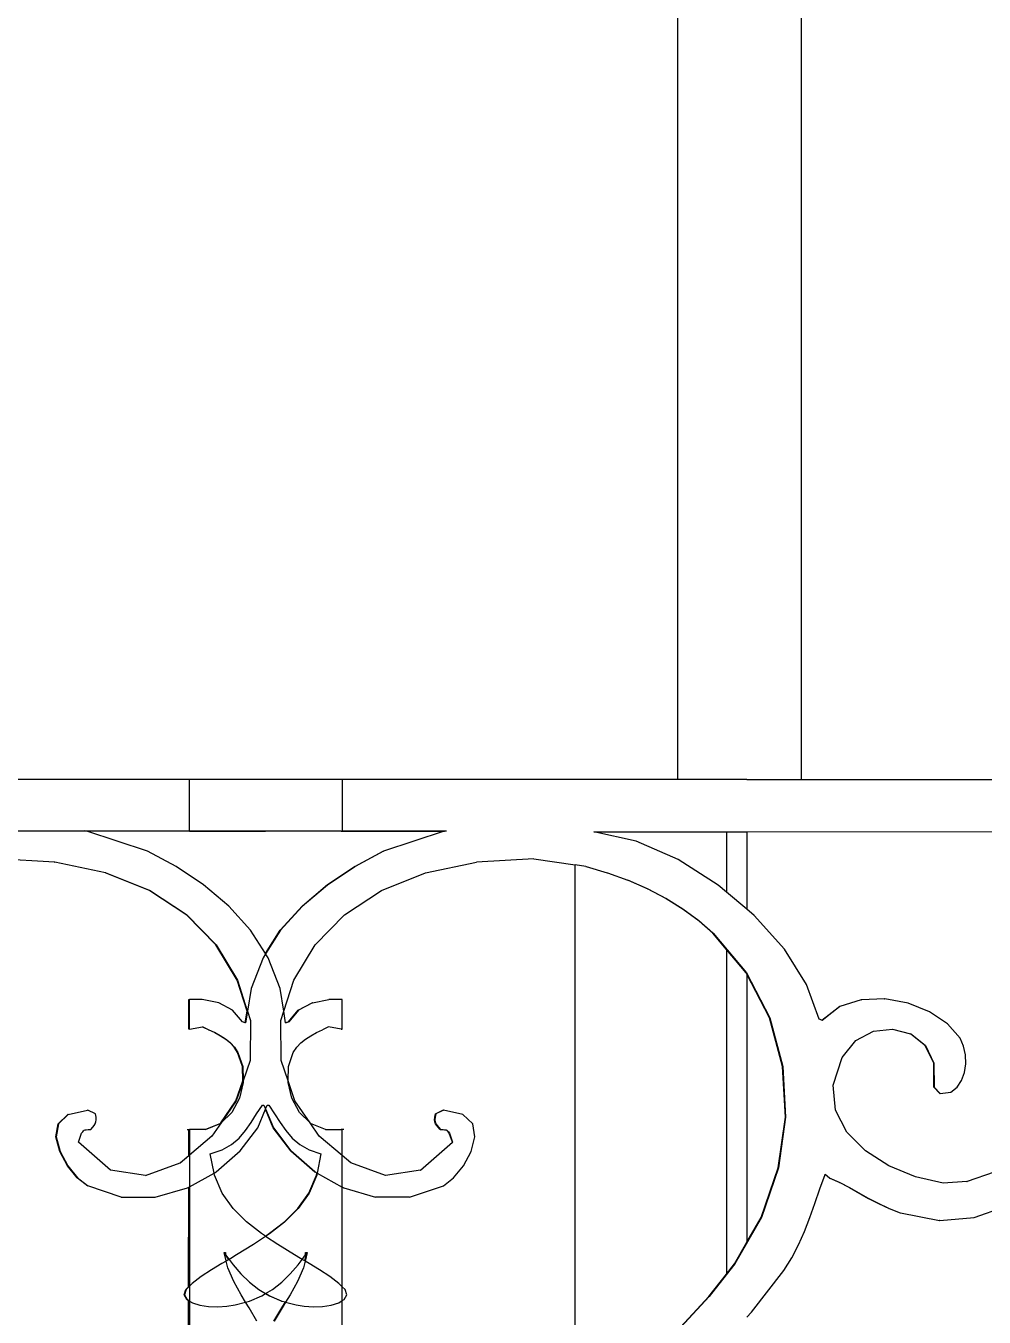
# Model space of a CAD drawing. Header units: inches. Extents: x -343 to 13887, y -13069 to -746.
# Drawn here: x 3391.85 to 3407.35, y -9209.95 to -9189.06 of the extents above; entities that cross this region are included whole.
import ezdxf

# ---------------------------------------------------------------- set-up
doc = ezdxf.new("R2010")
doc.units = ezdxf.units.IN
doc.header["$LTSCALE"] = 17
doc.header["$MEASUREMENT"] = 0
doc.layers.add('OUTLINE', color=1, linetype='Continuous', lineweight=25)

# ---------------------------------------------------------------- blocks, each defined once
blk = doc.blocks.new('fddd')
for p, q in [((-501.996, -3264.215), (-524.359, -3264.215)), ((-501.996, -3265.049), (-501.996, -3264.215)), ((-499.529, -3264.215), (-501.996, -3264.215)), ((-499.529, -3264.215), (-499.529, -3265.049)), ((-495.762, -3264.215), (-499.529, -3264.215)), ((-493.313, -3264.215), (-495.762, -3264.215)), ((-492.984, -3264.215), (-493.313, -3264.215)), ((-492.984, -3264.215), (-464.387, -3264.215)), ((-503.66, -3265.055), (-515.761, -3265.055)), ((-503.66, -3265.055), (-503.692, -3265.045)), ((-503.692, -3265.045), (-502.011, -3265.049)), ((-502.676, -3265.376), (-503.66, -3265.055)), ((-502.011, -3265.055), (-503.66, -3265.055)), ((-502.011, -3265.049), (-502.011, -3265.055)), ((-501.996, -3265.049), (-502.011, -3265.049)), ((-501.996, -3265.055), (-502.011, -3265.055)), ((-501.996, -3265.055), (-501.996, -3265.049)), ((-501.996, -3265.049), (-500.77, -3265.052)), ((-501.996, -3265.055), (-500.77, -3265.052)), ((-499.543, -3265.055), (-501.996, -3265.055)), ((-500.77, -3265.052), (-499.529, -3265.049)), ((-499.543, -3265.055), (-500.77, -3265.052)), ((-499.543, -3265.055), (-499.529, -3265.055)), ((-499.529, -3265.049), (-497.848, -3265.045)), ((-499.529, -3265.049), (-499.529, -3265.055)), ((-499.529, -3265.055), (-497.88, -3265.055)), ((-497.88, -3265.055), (-498.86, -3265.376)), ((-497.88, -3265.055), (-497.875, -3265.055)), ((-497.875, -3265.055), (-497.848, -3265.045)), ((-497.848, -3265.045), (-497.843, -3265.045)), ((-495.462, -3265.065), (-493.313, -3265.063)), ((-494.777, -3265.217), (-495.462, -3265.065)), ((-493.313, -3265.063), (-493.313, -3266.037)), ((-493.313, -3265.063), (-492.984, -3265.063)), ((-492.984, -3265.063), (-485.774, -3265.055)), ((-492.984, -3265.063), (-492.984, -3266.317)), ((-502.215, -3265.627), (-502.676, -3265.376)), ((-499.325, -3265.627), (-498.864, -3265.376)), ((-498.86, -3265.376), (-499.321, -3265.627)), ((-498.864, -3265.376), (-498.86, -3265.376)), ((-494.095, -3265.513), (-494.777, -3265.217)), ((-504.182, -3265.555), (-505.106, -3265.501)), ((-504.182, -3265.555), (-504.177, -3265.555)), ((-503.358, -3265.729), (-504.177, -3265.555)), ((-498.182, -3265.729), (-497.358, -3265.555)), ((-496.429, -3265.501), (-497.358, -3265.555)), ((-496.429, -3265.501), (-495.762, -3265.6)), ((-493.447, -3265.924), (-494.095, -3265.513)), ((-502.645, -3266.014), (-503.358, -3265.729)), ((-503.353, -3265.729), (-503.358, -3265.729)), ((-503.353, -3265.729), (-502.64, -3266.014)), ((-501.772, -3265.922), (-502.215, -3265.627)), ((-499.768, -3265.922), (-499.325, -3265.627)), ((-499.321, -3265.627), (-499.764, -3265.922)), ((-499.325, -3265.627), (-499.321, -3265.627)), ((-498.895, -3266.014), (-498.182, -3265.729)), ((-495.762, -3274.515), (-495.762, -3265.6)), ((-495.591, -3265.625), (-495.762, -3265.6)), ((-495.591, -3265.625), (-495.586, -3265.625)), ((-495.586, -3265.625), (-495.242, -3265.727)), ((-495.242, -3265.727), (-495.237, -3265.727)), ((-495.237, -3265.727), (-494.909, -3265.847)), ((-501.364, -3266.265), (-501.772, -3265.922)), ((-500.176, -3266.265), (-499.768, -3265.922)), ((-499.764, -3265.922), (-500.171, -3266.265)), ((-499.768, -3265.922), (-499.764, -3265.922)), ((-494.909, -3265.847), (-494.904, -3265.847)), ((-494.593, -3265.986), (-494.909, -3265.847)), ((-494.904, -3265.847), (-494.588, -3265.986)), ((-494.593, -3265.986), (-494.588, -3265.986)), ((-494.296, -3266.143), (-494.593, -3265.986)), ((-494.588, -3265.986), (-494.291, -3266.143)), ((-493.313, -3266.037), (-493.447, -3265.924)), ((-502.048, -3266.404), (-502.645, -3266.014)), ((-502.64, -3266.014), (-502.645, -3266.014)), ((-502.64, -3266.014), (-502.043, -3266.404)), ((-499.492, -3266.404), (-498.895, -3266.014)), ((-494.019, -3266.315), (-494.296, -3266.143)), ((-494.296, -3266.143), (-494.291, -3266.143)), ((-494.291, -3266.143), (-494.014, -3266.315)), ((-492.984, -3266.317), (-493.313, -3266.037)), ((-501.574, -3266.889), (-502.048, -3266.404)), ((-502.043, -3266.404), (-502.048, -3266.404)), ((-502.043, -3266.404), (-501.569, -3266.889)), ((-501.01, -3266.657), (-501.364, -3266.265)), ((-500.53, -3266.657), (-500.176, -3266.265)), ((-500.171, -3266.265), (-500.525, -3266.657)), ((-500.176, -3266.265), (-500.171, -3266.265)), ((-499.966, -3266.889), (-499.492, -3266.404)), ((-494.019, -3266.315), (-494.014, -3266.315)), ((-493.764, -3266.502), (-494.019, -3266.315)), ((-494.014, -3266.315), (-493.759, -3266.502)), ((-492.865, -3266.417), (-492.984, -3266.317)), ((-492.378, -3266.964), (-492.865, -3266.417)), ((-493.764, -3266.502), (-493.759, -3266.502)), ((-493.533, -3266.704), (-493.764, -3266.502)), ((-493.759, -3266.502), (-493.528, -3266.704)), ((-500.77, -3267.033), (-501.01, -3266.657)), ((-500.77, -3267.033), (-500.53, -3266.657)), ((-500.525, -3266.657), (-500.768, -3267.037)), ((-500.53, -3266.657), (-500.525, -3266.657)), ((-493.533, -3266.704), (-493.528, -3266.704)), ((-493.313, -3266.966), (-493.533, -3266.704)), ((-493.528, -3266.704), (-492.99, -3267.346)), ((-501.229, -3267.461), (-501.574, -3266.889)), ((-501.569, -3266.889), (-501.574, -3266.889)), ((-501.569, -3266.889), (-501.224, -3267.461)), ((-500.768, -3267.037), (-500.808, -3267.101)), ((-500.768, -3267.037), (-500.77, -3267.033)), ((-500.727, -3267.101), (-500.768, -3267.037)), ((-500.311, -3267.461), (-499.966, -3266.889)), ((-493.313, -3266.966), (-493.313, -3272.217)), ((-492.995, -3267.346), (-493.313, -3266.966)), ((-492.019, -3267.533), (-492.378, -3266.964)), ((-500.808, -3267.101), (-501.003, -3267.6)), ((-500.532, -3267.6), (-500.727, -3267.101)), ((-501.066, -3267.967), (-501.229, -3267.461)), ((-501.224, -3267.461), (-501.229, -3267.461)), ((-501.224, -3267.461), (-501.065, -3267.957)), ((-500.474, -3267.967), (-500.311, -3267.461)), ((-492.995, -3267.346), (-492.99, -3267.346)), ((-492.984, -3267.367), (-492.995, -3267.346)), ((-492.99, -3267.346), (-492.616, -3268.073)), ((-492.984, -3267.367), (-492.984, -3271.704)), ((-492.621, -3268.073), (-492.984, -3267.367)), ((-501.003, -3267.6), (-501.061, -3267.967)), ((-500.474, -3267.967), (-500.532, -3267.6)), ((-491.817, -3268.093), (-492.019, -3267.533)), ((-502.011, -3267.774), (-501.996, -3267.774)), ((-502.011, -3268.257), (-502.011, -3267.774)), ((-501.794, -3267.777), (-501.996, -3267.774)), ((-501.996, -3268.255), (-501.996, -3267.774)), ((-501.526, -3267.832), (-501.794, -3267.777)), ((-501.301, -3267.949), (-501.526, -3267.832)), ((-500.239, -3267.949), (-500.014, -3267.832)), ((-500.009, -3267.832), (-500.234, -3267.949)), ((-500.009, -3267.832), (-500.014, -3267.832)), ((-500.009, -3267.832), (-499.746, -3267.777)), ((-499.742, -3267.777), (-499.746, -3267.777)), ((-499.543, -3267.774), (-499.742, -3267.777)), ((-499.529, -3267.774), (-499.543, -3267.774)), ((-499.529, -3268.257), (-499.529, -3267.774)), ((-491.771, -3268.113), (-491.485, -3267.891)), ((-491.481, -3267.891), (-491.768, -3268.114)), ((-491.485, -3267.891), (-491.481, -3267.891)), ((-491.139, -3267.78), (-491.481, -3267.891)), ((-491.139, -3267.78), (-491.134, -3267.78)), ((-490.762, -3267.767), (-491.134, -3267.78)), ((-490.762, -3267.767), (-490.757, -3267.767)), ((-490.379, -3267.837), (-490.757, -3267.767)), ((-490.03, -3267.976), (-490.379, -3267.837)), ((-501.141, -3268.135), (-501.301, -3267.949)), ((-501.096, -3268.154), (-501.066, -3267.967)), ((-501.061, -3267.967), (-501.091, -3268.155)), ((-501.066, -3267.967), (-501.065, -3267.957)), ((-501.065, -3267.957), (-501.061, -3267.967)), ((-501.061, -3267.967), (-501.014, -3268.114)), ((-500.521, -3268.114), (-500.474, -3267.967)), ((-500.444, -3268.154), (-500.474, -3267.967)), ((-500.399, -3268.135), (-500.239, -3267.949)), ((-500.234, -3267.949), (-500.394, -3268.135)), ((-500.234, -3267.949), (-500.239, -3267.949)), ((-492.411, -3268.859), (-492.621, -3268.073)), ((-492.621, -3268.073), (-492.616, -3268.073)), ((-492.616, -3268.073), (-492.406, -3268.859)), ((-491.771, -3268.113), (-491.817, -3268.093)), ((-489.739, -3268.17), (-490.03, -3267.976)), ((-501.996, -3268.255), (-502.011, -3268.257)), ((-501.996, -3268.255), (-501.789, -3268.218)), ((-501.69, -3268.265), (-501.789, -3268.218)), ((-501.789, -3268.218), (-501.786, -3268.218)), ((-501.786, -3268.218), (-501.685, -3268.265)), ((-501.593, -3268.312), (-501.69, -3268.265)), ((-501.69, -3268.265), (-501.685, -3268.265)), ((-501.685, -3268.265), (-501.588, -3268.312)), ((-501.096, -3268.154), (-501.141, -3268.135)), ((-501.091, -3268.155), (-501.096, -3268.154)), ((-501.014, -3268.114), (-501.017, -3268.765)), ((-500.518, -3268.765), (-500.521, -3268.114)), ((-500.444, -3268.154), (-500.399, -3268.135)), ((-500.394, -3268.135), (-500.444, -3268.155)), ((-500.444, -3268.155), (-500.444, -3268.154)), ((-500.394, -3268.135), (-500.399, -3268.135)), ((-499.947, -3268.312), (-499.85, -3268.265)), ((-499.749, -3268.218), (-499.85, -3268.265)), ((-499.543, -3268.255), (-499.749, -3268.218)), ((-499.543, -3268.255), (-499.529, -3268.257)), ((-491.768, -3268.114), (-491.771, -3268.113)), ((-491.225, -3268.441), (-490.939, -3268.289)), ((-490.939, -3268.289), (-490.63, -3268.254)), ((-490.63, -3268.254), (-490.341, -3268.332)), ((-489.536, -3268.404), (-489.739, -3268.17)), ((-501.593, -3268.312), (-501.588, -3268.312)), ((-501.502, -3268.362), (-501.593, -3268.312)), ((-501.588, -3268.312), (-501.497, -3268.362)), ((-501.418, -3268.416), (-501.502, -3268.362)), ((-501.502, -3268.362), (-501.497, -3268.362)), ((-501.497, -3268.362), (-501.413, -3268.416)), ((-501.418, -3268.416), (-501.413, -3268.416)), ((-501.342, -3268.477), (-501.418, -3268.416)), ((-501.413, -3268.416), (-501.337, -3268.477)), ((-501.342, -3268.477), (-501.337, -3268.477)), ((-501.275, -3268.549), (-501.342, -3268.477)), ((-501.337, -3268.477), (-501.271, -3268.549)), ((-500.264, -3268.549), (-500.198, -3268.477)), ((-500.198, -3268.477), (-500.122, -3268.416)), ((-500.122, -3268.416), (-500.038, -3268.362)), ((-500.038, -3268.362), (-499.947, -3268.312)), ((-491.445, -3268.715), (-491.225, -3268.441)), ((-490.341, -3268.332), (-490.336, -3268.332)), ((-490.104, -3268.518), (-490.341, -3268.332)), ((-490.336, -3268.332), (-490.099, -3268.518)), ((-490.104, -3268.518), (-490.099, -3268.518)), ((-489.964, -3268.806), (-490.104, -3268.518)), ((-490.099, -3268.518), (-489.96, -3268.806)), ((-489.48, -3268.529), (-489.536, -3268.404)), ((-501.275, -3268.549), (-501.271, -3268.549)), ((-501.22, -3268.632), (-501.275, -3268.549)), ((-501.271, -3268.549), (-501.215, -3268.632)), ((-501.143, -3268.862), (-501.22, -3268.632)), ((-501.22, -3268.632), (-501.215, -3268.632)), ((-501.215, -3268.632), (-501.138, -3268.862)), ((-500.397, -3268.862), (-500.32, -3268.632)), ((-500.32, -3268.632), (-500.264, -3268.549)), ((-491.588, -3269.164), (-491.445, -3268.715)), ((-489.449, -3268.669), (-489.48, -3268.529)), ((-489.445, -3268.815), (-489.449, -3268.669)), ((-501.143, -3268.862), (-501.138, -3268.862)), ((-501.136, -3269.094), (-501.143, -3268.862)), ((-501.138, -3268.862), (-501.132, -3269.081)), ((-501.017, -3268.765), (-501.131, -3269.094)), ((-500.404, -3269.094), (-500.518, -3268.765)), ((-500.404, -3269.094), (-500.397, -3268.862)), ((-492.411, -3268.859), (-492.406, -3268.859)), ((-492.363, -3269.678), (-492.411, -3268.859)), ((-492.406, -3268.859), (-492.358, -3269.678)), ((-489.964, -3268.806), (-489.96, -3268.806)), ((-489.962, -3269.192), (-489.964, -3268.806)), ((-489.96, -3268.806), (-489.957, -3269.192)), ((-489.466, -3268.957), (-489.445, -3268.815)), ((-501.247, -3269.414), (-501.136, -3269.094)), ((-501.136, -3269.107), (-501.243, -3269.414)), ((-501.131, -3269.117), (-501.19, -3269.372)), ((-501.136, -3269.094), (-501.132, -3269.081)), ((-501.136, -3269.107), (-501.136, -3269.094)), ((-501.131, -3269.094), (-501.136, -3269.107)), ((-501.132, -3269.081), (-501.131, -3269.094)), ((-501.131, -3269.094), (-501.131, -3269.117)), ((-500.404, -3269.117), (-500.404, -3269.094)), ((-500.293, -3269.414), (-500.404, -3269.094)), ((-500.345, -3269.372), (-500.404, -3269.117)), ((-489.585, -3269.197), (-489.512, -3269.088)), ((-489.512, -3269.088), (-489.466, -3268.957)), ((-491.551, -3269.569), (-491.588, -3269.164)), ((-489.962, -3269.192), (-489.957, -3269.192)), ((-489.863, -3269.296), (-489.962, -3269.192)), ((-489.957, -3269.192), (-489.858, -3269.296)), ((-489.863, -3269.296), (-489.858, -3269.296)), ((-489.858, -3269.296), (-489.685, -3269.275)), ((-489.685, -3269.275), (-489.585, -3269.197)), ((-501.492, -3269.77), (-501.247, -3269.414)), ((-501.243, -3269.414), (-501.477, -3269.756)), ((-501.19, -3269.372), (-501.313, -3269.602)), ((-501.243, -3269.414), (-501.247, -3269.414)), ((-500.914, -3269.626), (-500.819, -3269.483)), ((-500.895, -3269.853), (-500.77, -3269.552)), ((-500.819, -3269.483), (-500.794, -3269.483)), ((-500.794, -3269.483), (-500.768, -3269.546)), ((-500.77, -3269.552), (-500.768, -3269.546)), ((-500.645, -3269.853), (-500.77, -3269.552)), ((-500.768, -3269.546), (-500.741, -3269.483)), ((-500.768, -3269.546), (-500.641, -3269.853)), ((-500.741, -3269.483), (-500.717, -3269.483)), ((-500.717, -3269.483), (-500.622, -3269.626)), ((-500.222, -3269.602), (-500.345, -3269.372)), ((-500.048, -3269.77), (-500.293, -3269.414)), ((-504.123, -3269.789), (-503.963, -3269.634)), ((-503.958, -3269.634), (-504.118, -3269.789)), ((-503.958, -3269.634), (-503.963, -3269.634)), ((-503.958, -3269.634), (-503.647, -3269.566)), ((-503.647, -3269.566), (-503.646, -3269.566)), ((-503.643, -3269.566), (-503.646, -3269.566)), ((-503.519, -3269.628), (-503.643, -3269.566)), ((-503.522, -3269.785), (-503.511, -3269.755)), ((-503.509, -3269.68), (-503.519, -3269.628)), ((-503.511, -3269.755), (-503.506, -3269.721)), ((-503.506, -3269.721), (-503.509, -3269.68)), ((-501.487, -3269.77), (-501.636, -3269.989)), ((-501.501, -3269.78), (-501.492, -3269.77)), ((-501.487, -3269.77), (-501.496, -3269.78)), ((-501.496, -3269.78), (-501.492, -3269.77)), ((-501.492, -3269.77), (-501.477, -3269.756)), ((-501.313, -3269.602), (-501.487, -3269.77)), ((-501.477, -3269.756), (-501.487, -3269.77)), ((-501.093, -3269.897), (-501.002, -3269.765)), ((-501.002, -3269.765), (-500.914, -3269.626)), ((-500.622, -3269.626), (-500.533, -3269.765)), ((-500.533, -3269.765), (-500.442, -3269.897)), ((-500.048, -3269.77), (-500.222, -3269.602)), ((-500.039, -3269.78), (-500.048, -3269.77)), ((-499.899, -3269.989), (-500.048, -3269.77)), ((-498.034, -3269.721), (-498.031, -3269.68)), ((-498.029, -3269.755), (-498.034, -3269.721)), ((-498.034, -3269.721), (-498.029, -3269.721)), ((-498.031, -3269.68), (-498.021, -3269.628)), ((-498.031, -3269.68), (-498.026, -3269.68)), ((-498.026, -3269.68), (-498.029, -3269.721)), ((-498.029, -3269.721), (-498.024, -3269.755)), ((-498.018, -3269.785), (-498.029, -3269.755)), ((-498.029, -3269.755), (-498.024, -3269.755)), ((-498.016, -3269.628), (-498.026, -3269.68)), ((-498.024, -3269.755), (-498.013, -3269.785)), ((-498.021, -3269.628), (-497.897, -3269.566)), ((-498.021, -3269.628), (-498.016, -3269.628)), ((-497.894, -3269.566), (-498.016, -3269.628)), ((-497.897, -3269.566), (-497.894, -3269.566)), ((-497.894, -3269.566), (-497.892, -3269.566)), ((-497.577, -3269.634), (-497.892, -3269.566)), ((-497.417, -3269.789), (-497.577, -3269.634)), ((-492.477, -3270.501), (-492.363, -3269.678)), ((-492.358, -3269.678), (-492.472, -3270.501)), ((-492.363, -3269.678), (-492.358, -3269.678)), ((-491.367, -3269.925), (-491.551, -3269.569)), ((-504.157, -3269.999), (-504.123, -3269.789)), ((-504.118, -3269.789), (-504.153, -3269.999)), ((-504.118, -3269.789), (-504.123, -3269.789)), ((-503.791, -3270.084), (-503.742, -3269.939)), ((-503.742, -3269.939), (-503.723, -3269.915)), ((-503.723, -3269.915), (-503.711, -3269.9)), ((-503.711, -3269.9), (-503.7, -3269.89)), ((-503.7, -3269.89), (-503.687, -3269.885)), ((-503.687, -3269.885), (-503.667, -3269.882)), ((-503.667, -3269.882), (-503.637, -3269.88)), ((-503.637, -3269.88), (-503.593, -3269.877)), ((-503.593, -3269.877), (-503.563, -3269.843)), ((-503.563, -3269.843), (-503.54, -3269.813)), ((-503.54, -3269.813), (-503.522, -3269.785)), ((-502.038, -3269.877), (-502.034, -3269.877)), ((-502.034, -3269.877), (-502.011, -3269.877)), ((-502.011, -3269.877), (-501.996, -3269.877)), ((-502.011, -3270.301), (-502.011, -3269.877)), ((-501.996, -3269.877), (-501.997, -3270.288)), ((-501.742, -3269.88), (-501.996, -3269.877)), ((-501.742, -3269.88), (-501.501, -3269.78)), ((-501.738, -3269.88), (-501.742, -3269.88)), ((-501.499, -3269.78), (-501.738, -3269.88)), ((-501.501, -3269.78), (-501.499, -3269.78)), ((-501.499, -3269.78), (-501.496, -3269.78)), ((-501.196, -3270.018), (-501.093, -3269.897)), ((-501.178, -3270.226), (-500.895, -3269.853)), ((-500.645, -3269.853), (-500.641, -3269.853)), ((-500.362, -3270.226), (-500.645, -3269.853)), ((-500.641, -3269.853), (-500.357, -3270.226)), ((-500.442, -3269.897), (-500.339, -3270.018)), ((-499.798, -3269.88), (-500.039, -3269.78)), ((-499.798, -3269.88), (-499.543, -3269.877)), ((-499.529, -3269.877), (-499.543, -3269.877)), ((-499.506, -3269.877), (-499.529, -3269.877)), ((-499.529, -3270.301), (-499.529, -3269.877)), ((-499.502, -3269.877), (-499.506, -3269.877)), ((-498.018, -3269.785), (-498.013, -3269.785)), ((-498, -3269.813), (-498.018, -3269.785)), ((-498.013, -3269.785), (-497.995, -3269.813)), ((-498, -3269.813), (-497.995, -3269.813)), ((-497.976, -3269.843), (-498, -3269.813)), ((-497.995, -3269.813), (-497.972, -3269.843)), ((-497.976, -3269.843), (-497.972, -3269.843)), ((-497.947, -3269.877), (-497.976, -3269.843)), ((-497.972, -3269.843), (-497.942, -3269.877)), ((-497.947, -3269.877), (-497.942, -3269.877)), ((-497.942, -3269.877), (-497.903, -3269.88)), ((-497.903, -3269.88), (-497.898, -3269.88)), ((-497.898, -3269.88), (-497.873, -3269.882)), ((-497.873, -3269.882), (-497.868, -3269.882)), ((-497.868, -3269.882), (-497.853, -3269.885)), ((-497.853, -3269.885), (-497.848, -3269.885)), ((-497.848, -3269.885), (-497.84, -3269.89)), ((-497.829, -3269.9), (-497.84, -3269.89)), ((-497.84, -3269.89), (-497.835, -3269.89)), ((-497.835, -3269.89), (-497.824, -3269.9)), ((-497.816, -3269.915), (-497.829, -3269.9)), ((-497.829, -3269.9), (-497.824, -3269.9)), ((-497.824, -3269.9), (-497.812, -3269.915)), ((-497.816, -3269.915), (-497.812, -3269.915)), ((-497.798, -3269.939), (-497.816, -3269.915)), ((-497.812, -3269.915), (-497.793, -3269.939)), ((-497.798, -3269.939), (-497.793, -3269.939)), ((-497.748, -3270.084), (-497.798, -3269.939)), ((-497.793, -3269.939), (-497.744, -3270.084)), ((-497.382, -3269.999), (-497.417, -3269.789)), ((-491.069, -3270.226), (-491.367, -3269.925)), ((-504.153, -3269.999), (-504.157, -3269.999)), ((-504.097, -3270.235), (-504.157, -3269.999)), ((-504.153, -3269.999), (-504.092, -3270.235)), ((-503.276, -3270.537), (-503.791, -3270.084)), ((-501.636, -3269.989), (-501.997, -3270.293)), ((-501.471, -3270.208), (-501.319, -3270.123)), ((-501.319, -3270.123), (-501.196, -3270.018)), ((-500.339, -3270.018), (-500.216, -3270.123)), ((-500.216, -3270.123), (-500.064, -3270.208)), ((-499.529, -3270.301), (-499.899, -3269.989)), ((-498.264, -3270.537), (-497.748, -3270.084)), ((-497.744, -3270.084), (-498.259, -3270.537)), ((-497.748, -3270.084), (-497.744, -3270.084)), ((-497.443, -3270.235), (-497.382, -3269.999)), ((-503.972, -3270.466), (-504.097, -3270.235)), ((-504.092, -3270.235), (-504.097, -3270.235)), ((-504.092, -3270.235), (-503.967, -3270.466)), ((-502.148, -3270.416), (-502.011, -3270.301)), ((-502.011, -3270.305), (-502.143, -3270.416)), ((-502.011, -3270.301), (-501.997, -3270.288)), ((-501.997, -3270.293), (-502.011, -3270.305)), ((-502.011, -3270.305), (-502.011, -3270.301)), ((-501.997, -3270.288), (-501.997, -3270.293)), ((-501.997, -3270.293), (-501.997, -3270.805)), ((-501.662, -3270.271), (-501.471, -3270.208)), ((-501.602, -3270.583), (-501.662, -3270.271)), ((-501.566, -3270.563), (-501.178, -3270.226)), ((-499.974, -3270.563), (-500.362, -3270.226)), ((-500.362, -3270.226), (-500.357, -3270.226)), ((-500.357, -3270.226), (-499.969, -3270.563)), ((-500.064, -3270.208), (-499.873, -3270.271)), ((-499.873, -3270.271), (-499.933, -3270.583)), ((-499.392, -3270.416), (-499.529, -3270.301)), ((-499.529, -3270.811), (-499.529, -3270.301)), ((-497.568, -3270.466), (-497.443, -3270.235)), ((-490.688, -3270.467), (-491.069, -3270.226)), ((-503.812, -3270.66), (-503.972, -3270.466)), ((-503.967, -3270.466), (-503.972, -3270.466)), ((-503.967, -3270.466), (-503.807, -3270.66)), ((-502.712, -3270.623), (-503.276, -3270.537)), ((-502.708, -3270.623), (-502.148, -3270.416)), ((-502.143, -3270.416), (-502.148, -3270.416)), ((-501.997, -3270.805), (-501.602, -3270.583)), ((-501.602, -3270.583), (-501.566, -3270.563)), ((-501.596, -3270.616), (-501.602, -3270.583)), ((-499.974, -3270.563), (-499.969, -3270.563)), ((-499.937, -3270.583), (-499.974, -3270.563)), ((-499.969, -3270.563), (-499.937, -3270.581)), ((-499.944, -3270.616), (-499.937, -3270.583)), ((-499.933, -3270.586), (-499.939, -3270.616)), ((-499.937, -3270.583), (-499.937, -3270.581)), ((-499.937, -3270.581), (-499.933, -3270.583)), ((-499.933, -3270.586), (-499.937, -3270.583)), ((-499.933, -3270.583), (-499.933, -3270.586)), ((-499.933, -3270.583), (-499.529, -3270.811)), ((-498.827, -3270.623), (-499.392, -3270.416)), ((-498.264, -3270.537), (-498.827, -3270.623)), ((-498.264, -3270.537), (-498.259, -3270.537)), ((-497.728, -3270.66), (-497.568, -3270.466)), ((-492.752, -3271.302), (-492.477, -3270.501)), ((-492.472, -3270.501), (-492.747, -3271.302)), ((-492.477, -3270.501), (-492.472, -3270.501)), ((-491.805, -3270.84), (-491.719, -3270.606)), ((-491.719, -3270.606), (-491.718, -3270.603)), ((-491.648, -3270.665), (-491.719, -3270.606)), ((-491.718, -3270.603), (-491.644, -3270.665)), ((-490.257, -3270.643), (-490.688, -3270.467)), ((-488.987, -3270.567), (-489.424, -3270.722)), ((-503.647, -3270.789), (-503.812, -3270.66)), ((-503.807, -3270.66), (-503.812, -3270.66)), ((-503.807, -3270.66), (-503.643, -3270.789)), ((-503.643, -3270.789), (-503.647, -3270.789)), ((-503.101, -3270.976), (-503.643, -3270.789)), ((-502.712, -3270.623), (-502.708, -3270.623)), ((-502.032, -3270.825), (-502.011, -3270.813)), ((-502.012, -3272.424), (-502.011, -3270.813)), ((-502.011, -3270.813), (-501.997, -3270.805)), ((-501.997, -3270.805), (-501.997, -3272.409)), ((-501.47, -3270.909), (-501.596, -3270.616)), ((-500.07, -3270.909), (-499.944, -3270.616)), ((-499.939, -3270.616), (-500.065, -3270.909)), ((-499.939, -3270.616), (-499.944, -3270.616)), ((-499.529, -3270.813), (-499.529, -3270.811)), ((-499.529, -3270.811), (-499.503, -3270.825)), ((-499.508, -3270.825), (-499.529, -3270.813)), ((-499.528, -3272.424), (-499.529, -3270.813)), ((-498.439, -3270.976), (-497.892, -3270.789)), ((-497.892, -3270.789), (-497.728, -3270.66)), ((-491.648, -3270.665), (-491.644, -3270.665)), ((-491.488, -3270.737), (-491.648, -3270.665)), ((-491.644, -3270.665), (-491.483, -3270.737)), ((-491.488, -3270.737), (-491.483, -3270.737)), ((-491.332, -3270.819), (-491.488, -3270.737)), ((-491.483, -3270.737), (-491.327, -3270.819)), ((-491.332, -3270.819), (-491.327, -3270.819)), ((-491.021, -3270.993), (-491.332, -3270.819)), ((-491.327, -3270.819), (-491.016, -3270.993)), ((-489.809, -3270.748), (-490.257, -3270.643)), ((-489.429, -3270.722), (-489.809, -3270.748)), ((-489.429, -3270.722), (-489.424, -3270.722)), ((-503.101, -3270.976), (-502.551, -3270.976)), ((-502.551, -3270.976), (-502.032, -3270.825)), ((-501.294, -3271.158), (-501.47, -3270.909)), ((-500.246, -3271.158), (-500.07, -3270.909)), ((-500.065, -3270.909), (-500.241, -3271.158)), ((-500.065, -3270.909), (-500.07, -3270.909)), ((-499.508, -3270.825), (-499.503, -3270.825)), ((-499.503, -3270.825), (-498.989, -3270.976)), ((-498.439, -3270.976), (-498.989, -3270.976)), ((-491.887, -3271.074), (-491.805, -3270.84)), ((-491.021, -3270.993), (-491.016, -3270.993)), ((-490.859, -3271.078), (-491.021, -3270.993)), ((-491.016, -3270.993), (-490.855, -3271.078)), ((-501.078, -3271.373), (-501.294, -3271.158)), ((-500.461, -3271.373), (-500.246, -3271.158)), ((-500.241, -3271.158), (-500.457, -3271.373)), ((-500.241, -3271.158), (-500.246, -3271.158)), ((-491.969, -3271.303), (-491.887, -3271.074)), ((-490.859, -3271.078), (-490.855, -3271.078)), ((-490.689, -3271.157), (-490.859, -3271.078)), ((-490.855, -3271.078), (-490.685, -3271.157)), ((-490.689, -3271.157), (-490.685, -3271.157)), ((-490.685, -3271.157), (-490.508, -3271.225)), ((-490.508, -3271.225), (-490.503, -3271.225)), ((-490.503, -3271.225), (-489.87, -3271.349)), ((-489.309, -3271.304), (-488.822, -3271.13)), ((-500.834, -3271.564), (-501.078, -3271.373)), ((-500.706, -3271.564), (-500.461, -3271.373)), ((-500.457, -3271.373), (-500.702, -3271.564)), ((-500.457, -3271.373), (-500.461, -3271.373)), ((-492.747, -3271.302), (-493.181, -3272.054)), ((-492.984, -3271.704), (-492.752, -3271.302)), ((-492.752, -3271.302), (-492.747, -3271.302)), ((-492.056, -3271.527), (-491.969, -3271.303)), ((-489.867, -3271.349), (-489.87, -3271.349)), ((-489.867, -3271.349), (-489.865, -3271.349)), ((-489.865, -3271.349), (-489.309, -3271.304)), ((-500.768, -3271.608), (-500.965, -3271.739)), ((-500.77, -3271.606), (-500.834, -3271.564)), ((-500.77, -3271.606), (-500.706, -3271.564)), ((-500.768, -3271.608), (-500.77, -3271.606)), ((-500.702, -3271.564), (-500.768, -3271.608)), ((-500.57, -3271.739), (-500.768, -3271.608)), ((-500.702, -3271.564), (-500.706, -3271.564)), ((-492.151, -3271.745), (-492.056, -3271.527)), ((-500.965, -3271.739), (-501.237, -3271.909)), ((-500.298, -3271.909), (-500.57, -3271.739)), ((-493.186, -3272.054), (-492.984, -3271.704)), ((-492.26, -3271.955), (-492.151, -3271.745)), ((-501.474, -3272.048), (-501.641, -3272.149)), ((-501.405, -3272.008), (-501.474, -3272.048)), ((-501.406, -3272.005), (-501.438, -3271.868)), ((-501.438, -3271.868), (-501.418, -3271.868)), ((-501.418, -3271.909), (-501.418, -3271.868)), ((-501.418, -3271.868), (-501.414, -3271.868)), ((-501.418, -3271.909), (-501.414, -3271.909)), ((-501.364, -3271.981), (-501.418, -3271.909)), ((-501.414, -3271.868), (-501.414, -3271.909)), ((-501.414, -3271.909), (-501.36, -3271.979)), ((-501.406, -3272.005), (-501.364, -3271.981)), ((-501.405, -3272.008), (-501.406, -3272.005)), ((-501.362, -3271.982), (-501.405, -3272.008)), ((-501.38, -3272.115), (-501.405, -3272.008)), ((-501.364, -3271.981), (-501.36, -3271.979)), ((-501.362, -3271.982), (-501.364, -3271.981)), ((-501.359, -3271.981), (-501.362, -3271.982)), ((-501.36, -3271.979), (-501.359, -3271.981)), ((-501.332, -3271.965), (-501.359, -3271.981)), ((-501.359, -3271.981), (-501.292, -3272.067)), ((-501.237, -3271.909), (-501.332, -3271.965)), ((-501.292, -3272.067), (-501.166, -3272.214)), ((-500.369, -3272.214), (-500.243, -3272.067)), ((-500.203, -3271.965), (-500.298, -3271.909)), ((-500.243, -3272.067), (-500.176, -3271.981)), ((-500.176, -3271.981), (-500.203, -3271.965)), ((-500.176, -3271.981), (-500.121, -3271.909)), ((-500.134, -3272.005), (-500.176, -3271.981)), ((-500.13, -3272.008), (-500.155, -3272.115)), ((-500.134, -3272.005), (-500.101, -3271.868)), ((-500.13, -3272.008), (-500.134, -3272.005)), ((-500.097, -3271.868), (-500.13, -3272.008)), ((-500.061, -3272.048), (-500.13, -3272.008)), ((-500.121, -3271.909), (-500.121, -3271.868)), ((-500.121, -3271.868), (-500.101, -3271.868)), ((-500.101, -3271.868), (-500.097, -3271.868)), ((-499.894, -3272.149), (-500.061, -3272.048)), ((-493.181, -3272.054), (-493.594, -3272.581)), ((-493.313, -3272.217), (-493.186, -3272.054)), ((-493.186, -3272.054), (-493.181, -3272.054)), ((-492.387, -3272.158), (-492.26, -3271.955)), ((-501.808, -3272.259), (-501.953, -3272.369)), ((-501.641, -3272.149), (-501.808, -3272.259)), ((-501.284, -3272.34), (-501.38, -3272.115)), ((-501.166, -3272.214), (-501.03, -3272.348)), ((-500.505, -3272.348), (-500.369, -3272.214)), ((-500.155, -3272.115), (-500.251, -3272.34)), ((-499.727, -3272.259), (-499.894, -3272.149)), ((-499.582, -3272.369), (-499.727, -3272.259)), ((-493.599, -3272.581), (-493.313, -3272.217)), ((-492.911, -3272.837), (-492.387, -3272.158)), ((-502.085, -3272.552), (-502.056, -3272.47)), ((-502.052, -3272.47), (-502.08, -3272.552)), ((-502.056, -3272.47), (-502.012, -3272.424)), ((-502.052, -3272.47), (-502.056, -3272.47)), ((-502.012, -3272.429), (-502.052, -3272.47)), ((-502.012, -3272.424), (-501.997, -3272.409)), ((-501.998, -3272.414), (-502.012, -3272.429)), ((-502.012, -3272.429), (-502.012, -3272.424)), ((-501.953, -3272.369), (-501.998, -3272.414)), ((-501.997, -3272.409), (-501.998, -3272.414)), ((-501.998, -3272.414), (-501.998, -3272.654)), ((-501.164, -3272.552), (-501.284, -3272.34)), ((-501.03, -3272.348), (-500.878, -3272.467)), ((-500.878, -3272.467), (-500.768, -3272.532)), ((-500.768, -3272.532), (-500.657, -3272.467)), ((-500.657, -3272.467), (-500.505, -3272.348)), ((-500.251, -3272.34), (-500.371, -3272.552)), ((-499.528, -3272.424), (-499.582, -3272.369)), ((-499.483, -3272.47), (-499.528, -3272.424)), ((-499.528, -3272.648), (-499.528, -3272.424)), ((-499.455, -3272.552), (-499.483, -3272.47)), ((-502.08, -3272.552), (-502.085, -3272.552)), ((-502.042, -3272.629), (-502.085, -3272.552)), ((-502.08, -3272.552), (-502.037, -3272.629)), ((-502.037, -3272.629), (-502.042, -3272.629)), ((-502.012, -3272.648), (-502.042, -3272.629)), ((-502.037, -3272.629), (-502.012, -3272.645)), ((-502.012, -3272.648), (-502.012, -3272.645)), ((-502.012, -3272.645), (-501.998, -3272.654)), ((-501.997, -3272.658), (-502.012, -3272.648)), ((-502.012, -3275.194), (-502.012, -3272.648)), ((-501.997, -3272.658), (-501.999, -3275.389)), ((-501.998, -3272.654), (-501.949, -3272.685)), ((-501.998, -3272.654), (-501.997, -3272.658)), ((-501.949, -3272.685), (-501.829, -3272.723)), ((-501.262, -3272.718), (-501.091, -3272.67)), ((-501.091, -3272.67), (-501.164, -3272.552)), ((-501.091, -3272.67), (-501.03, -3272.654)), ((-501.035, -3272.762), (-501.091, -3272.67)), ((-501.03, -3272.654), (-500.83, -3272.569)), ((-500.83, -3272.569), (-500.77, -3272.534)), ((-500.77, -3272.534), (-500.768, -3272.532)), ((-500.71, -3272.569), (-500.77, -3272.534)), ((-500.768, -3272.532), (-500.705, -3272.569)), ((-500.71, -3272.569), (-500.705, -3272.569)), ((-500.51, -3272.654), (-500.71, -3272.569)), ((-500.705, -3272.569), (-500.505, -3272.654)), ((-500.51, -3272.654), (-500.505, -3272.654)), ((-500.505, -3272.654), (-500.448, -3272.669)), ((-500.505, -3272.762), (-500.448, -3272.669)), ((-500.445, -3272.672), (-500.5, -3272.762)), ((-500.445, -3272.672), (-500.448, -3272.669)), ((-500.371, -3272.552), (-500.445, -3272.672)), ((-500.445, -3272.672), (-500.273, -3272.718)), ((-499.706, -3272.723), (-499.586, -3272.685)), ((-499.586, -3272.685), (-499.528, -3272.648)), ((-499.528, -3272.648), (-499.498, -3272.629)), ((-499.528, -3275.194), (-499.528, -3272.648)), ((-499.498, -3272.629), (-499.455, -3272.552)), ((-494.059, -3273.079), (-493.599, -3272.581)), ((-493.594, -3272.581), (-494.054, -3273.079)), ((-493.599, -3272.581), (-493.594, -3272.581)), ((-501.829, -3272.723), (-501.689, -3272.743)), ((-501.689, -3272.743), (-501.54, -3272.747)), ((-501.54, -3272.747), (-501.394, -3272.738)), ((-501.394, -3272.738), (-501.262, -3272.718)), ((-500.908, -3272.98), (-501.035, -3272.762)), ((-500.632, -3272.98), (-500.505, -3272.762)), ((-500.5, -3272.762), (-500.627, -3272.98)), ((-500.5, -3272.762), (-500.505, -3272.762)), ((-500.273, -3272.718), (-500.142, -3272.738)), ((-500.142, -3272.738), (-499.995, -3272.747)), ((-499.995, -3272.747), (-499.846, -3272.743)), ((-499.846, -3272.743), (-499.706, -3272.723)), ((-492.984, -3272.916), (-492.911, -3272.837))]:
    blk.add_line(p, q)

msp = doc.modelspace()

# ---------------------------------------------------------------- linework, layer by layer
at = {"layer": 'OUTLINE'}
for p, q in [((3402.386, -9135.163), (3402.386, -9201.253)), ((3404.386, -9135.163), (3404.386, -9201.253))]:
    msp.add_line(p, q, dxfattribs=at)

# ---------------------------------------------------------------- block references
msp.add_blockref('fddd', (3896.495, -5937.038), dxfattribs=at)

doc.saveas('drawing.dxf')
